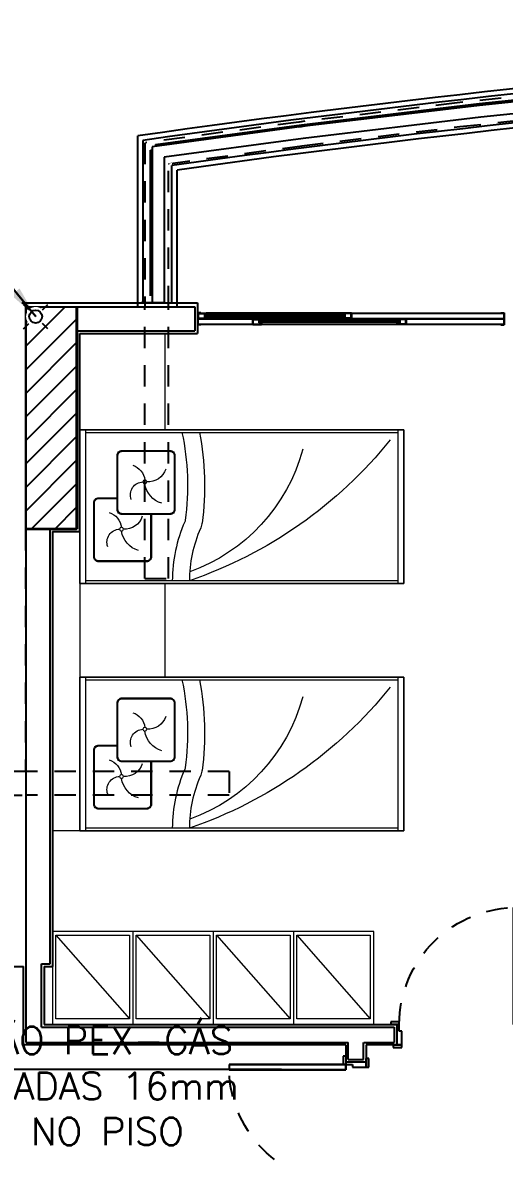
# Model space of a CAD drawing. Header units: millimetres. Extents: x 188.6 to 263.2, y 40.1 to 120.1.
# Drawn here: x 202.29 to 205.12, y 91.82 to 98.48 of the extents above; entities that cross this region are included whole.
import ezdxf

# ---------------------------------------------------------------- set-up
doc = ezdxf.new("R2010")
doc.units = ezdxf.units.MM
doc.set_wipeout_variables(frame=1)
doc.linetypes.add('_XREF_APTOS 603 E 604$0$HIDDEN2', pattern=[0.1875, 0.125, -0.0625])
doc.linetypes.add('HIDDEN2', pattern=[0.1875, 0.125, -0.0625])
for name, color, linetype in [('_XREF_APTOS 603 E 604$0$A-MC-ALVENARIA', 8, 'Continuous'), ('_XREF_APTOS 603 E 604$0$L-MC-LAYOUT MOLHADO', 8, 'Continuous'), ('_XREF_APTOS 603 E 604$0$R-MC-REBOCO', 8, 'Continuous'), ('_XREF_APTOS 603 E 604$0$V-MC-VISTA2', 8, 'Continuous'), ('_XREF_APTOS 603 E 604$0$V-MC-VISTA3', 8, 'Continuous'), ('_XREF_APTOS 603 E 604$0$XREF-TIPO$0$E-MC-ESQUADRIAS', 8, 'Continuous'), ('_XREF_APTOS 603 E 604$0$XREF-TIPO$0$P-MC-PILAR', 8, 'Continuous'), ('ARQ', 8, 'Continuous'), ('ESTR-PILARES', 11, 'Continuous'), ('ESTR-VIGAS', 11, 'HIDDEN2'), ('ESTRUTURA', 7, 'Continuous'), ('GAS-TEXTO', 7, 'Continuous'), ('NORMO-AF', 2, 'Continuous'), ('SPDA-COL', 7, 'Continuous'), ('SPDA-D', 164, 'Continuous')]:
    doc.layers.add(name, color=color, linetype=linetype)
doc.layers.add('_XREF_APTOS 603 E 604$0$L-MC-LAYOUT', color=8, linetype='Continuous', lineweight=5)
doc.styles.add('60-75', font='romans.shx', dxfattribs={"height": 0.12})
doc.dimstyles.new('BOLAS75', dxfattribs={"dimtxt": 0.12, "dimasz": 0.075, "dimexe": 0.18, "dimexo": 0.06, "dimgap": 0.08, "dimtad": 0, "dimzin": 4, "dimdsep": 46, "dimtxsty": '60-75', "dimblk": 'ORIGIN', "dimcen": 0.09, "dimse1": 1, "dimse2": 1, "dimclrd": 244, "dimclrt": 7, "dimadec": 0, "dimazin": 0, "dimtfac": 1.8, "dimtix": 1, "dimtmove": 2, "dimatfit": 3, "dimldrblk": 'ORIGIN', "dimfxl": 0.18, "dimtvp": 2, "dimtolj": 1, "dimtzin": 4, "dimarcsym": 0})
doc.dimstyles.new('IND75', dxfattribs={"dimtxt": 0.15, "dimasz": 0.1875, "dimexe": 0.15, "dimexo": 0, "dimgap": 0.1, "dimtad": 1, "dimzin": 10, "dimdsep": 46, "dimtxsty": '60-75', "dimcen": 0, "dimclrd": 256, "dimclre": 1, "dimclrt": 256, "dimadec": 0, "dimazin": 0, "dimtfac": 1, "dimtix": 1, "dimtmove": 2, "dimatfit": 3, "dimfxl": 0.15, "dimtolj": 1, "dimtzin": 6, "dimarcsym": 0})

# ---------------------------------------------------------------- blocks, each defined once
blk = doc.blocks.new('COBERTURA_29-09-2016')
at = {"layer": 'ESTR-PILARES', "linetype": 'Continuous'}
for p, q in [((-4.37, 10.1988), (-4.1388, 10.43)), ((-4.37, 10.3367), (-4.2767, 10.43)), ((-4.37, 10.0609), (-4.07, 10.3609)), ((-4.37, 9.9231), (-4.07, 10.2231)), ((-4.37, 9.7852), (-4.07, 10.0852)), ((-4.37, 9.6473), (-4.07, 9.9473)), ((-4.37, 9.5094), (-4.07, 9.8094)), ((-4.22, 9.78), (-4.22, 9.78)), ((-4.37, 9.3715), (-4.07, 9.6715)), ((-4.37, 9.2336), (-4.07, 9.5336)), ((-4.3357, 9.13), (-4.07, 9.3957)), ((-4.1978, 9.13), (-4.07, 9.2579))]:
    blk.add_line(p, q, dxfattribs=at)
blk.add_lwpolyline([(-4.37, 9.13), (-4.07, 9.13), (-4.07, 10.43), (-4.37, 10.43), (-4.37, 9.13)], dxfattribs=at)
at = {"layer": 'ESTR-VIGAS'}
for p, q in [((-3.67, 8.84), (-3.53, 8.84)), ((-3.175, 7.71), (-3.175, 7.57))]:
    blk.add_line(p, q, dxfattribs=at)
for points in [[(-0.9082, 11.7262), (-1.8367, 11.6274)], [(-1.8377, 11.6273), (-2.7648, 11.5153)], [(-1.8367, 11.6274), (-1.8377, 11.6273)], [(-1.8219, 11.4882), (-0.8934, 11.587)], [(-2.7657, 11.5152), (-3.67, 11.393)], [(-2.7648, 11.5153), (-2.7657, 11.5152)], [(-2.748, 11.3763), (-1.8209, 11.4883)], [(-1.8219, 11.4882), (-1.8209, 11.4883)], [(-3.67, 11.393), (-3.67, 10.43)], [(-3.53, 11.2707), (-2.747, 11.3765)], [(-2.748, 11.3763), (-2.747, 11.3765)], [(-3.53, 10.43), (-3.53, 11.2707)], [(-3.67, 10.43), (-4.07, 10.43)], [(-3.67, 8.84), (-3.67, 10.43)], [(-3.53, 8.84), (-3.53, 10.43)], [(-4.37, 9.13), (-4.37, 7.71)], [(-4.37, 7.71), (-7.42, 7.71)], [(-3.175, 7.71), (-4.37, 7.71)], [(-6.54, 7.57), (-4.37, 7.57)], [(-3.175, 7.57), (-4.37, 7.57)]]:
    blk.add_lwpolyline(points, dxfattribs=at)
blk = doc.blocks.new('_XREF_APTOS 603 E 604$0$A$C24B42F3D')
at = {"layer": '_XREF_APTOS 603 E 604$0$L-MC-LAYOUT', "color": 252}
for p, q in [((0, 0.9), (0.04, 0.9)), ((0, 0), (0, 0.897)), ((0.003, 0.9), (1.9, 0.9)), ((0.035, 0.9), (0.035, 0)), ((1.865, 0.885), (0.035, 0.885)), ((1.865, 0), (1.865, 0.9)), ((1.9, 0.9), (1.9, 0)), ((0.035, 0.015), (1.865, 0.015)), ((1.9, 0), (0, 0))]:
    blk.add_line(p, q, dxfattribs=at)
blk.add_lwpolyline([(1.9, 0.9), (0, 0.9), (0, 0), (1.9, 0)], close=True, dxfattribs=at)
for points in [[(1.199, 0.885, 0.083892), (1.1832, 0.3533, 0.035426), (1.1841, 0.3491), (1.1906, 0.3263, 0.034421), (1.192, 0.3224, -0.103963), (1.2575, 0.0147)], [(1.3011, 0.885, 0.086878), (1.2819, 0.3692, 0.069779), (1.2842, 0.3612, -0.103427), (1.3575, 0.015)], [(1.4796, 0.4035), (1.4796, 0.1566, 0.414214), (1.5096, 0.1266), (1.7887, 0.1266, 0.414214), (1.8187, 0.1566), (1.8187, 0.4722, 0.414214), (1.7887, 0.5022), (1.6813, 0.5022)], [(1.4846, 0.4035), (1.4846, 0.1566, 0.414214), (1.5096, 0.1316), (1.7887, 0.1316, 0.414214), (1.8137, 0.1566), (1.8137, 0.4722, 0.414214), (1.7887, 0.4972), (1.6813, 0.4972)]]:
    blk.add_lwpolyline(points, format="xyb", dxfattribs=at)
for points in [[(1.6813, 0.4335), (1.6813, 0.7491, 0.414214), (1.6513, 0.7791), (1.3722, 0.7791, 0.414214), (1.3422, 0.7491), (1.3422, 0.4335, 0.414214), (1.3722, 0.4035), (1.6513, 0.4035, 0.414214)], [(1.6763, 0.4335), (1.6763, 0.7491, 0.414214), (1.6513, 0.7741), (1.3722, 0.7741, 0.414214), (1.3472, 0.7491), (1.3472, 0.4335, 0.414214), (1.3722, 0.4085), (1.6513, 0.4085, 0.414214)]]:
    blk.add_lwpolyline(points, format="xyb", close=True, dxfattribs=at)
for centre in [(1.5186, 0.5951), (1.656, 0.3181)]:
    blk.add_circle(centre, 0.0111, dxfattribs=at)
for centre, radius, start, end in [((0.003, 0.897), 0.003, 90, 180), ((2.1006, 2.4713), 2.5969, 218.8764, 251.05656), ((1.6113, 1.061), 1.0552, 195.11215, 250.29448), ((1.4995, 0.703), 0.1082, 197.75439, 274.23379), ((1.6232, 0.592), 0.1056, 108.42699, 172.29432), ((1.3781, 0.6055), 0.1421, 286.57026, 351.28862), ((1.5268, 0.5182), 0.0769, 339.85374, 87.85581), ((1.7606, 0.3151), 0.1056, 108.42699, 172.29432), ((1.6369, 0.4261), 0.1082, 197.75439, 274.23379), ((1.5155, 0.3286), 0.1421, 286.57026, 351.28862), ((1.6642, 0.2413), 0.0769, 339.85374, 87.85581)]:
    blk.add_arc(centre, radius, start, end, dxfattribs=at)
blk = doc.blocks.new('_XREF_APTOS 603 E 604$0$A$C433F3541')
at = {"layer": 'ARQ'}
for p, q in [((0.05, 0.135), (0.05, 0.82)), ((0.05, 0.82), (0.05, 0.135)), ((0.05, 0.82), (0.08, 0.82)), ((0.08, 0.82), (0.08, 0.135)), ((0.08, 0.135), (0.08, 0.82)), ((0, 0.15), (0.05, 0.15)), ((0, 0.135), (0, 0.15)), ((0, 0.135), (0.05, 0.135)), ((0.035, 0.015), (0.035, 0.135)), ((0.05, 0.14), (0.05, 0.095)), ((0.08, 0.135), (0.05, 0.135)), ((0.05, 0.135), (0.08, 0.135)), ((0.75, 0.15), (0.8, 0.15)), ((0.75, 0.135), (0.75, 0.15)), ((0.75, 0.095), (0.75, 0.14)), ((0.765, 0.135), (0.75, 0.135)), ((0.75, 0.135), (0.8, 0.135)), ((0.765, 0.135), (0.765, 0.015)), ((0.8, 0.15), (0.8, 0.135)), ((0.05, 0.095), (0.065, 0.095)), ((0.065, 0.095), (0.065, 0.015)), ((0.735, 0.095), (0.75, 0.095)), ((0.735, 0.015), (0.735, 0.095)), ((0.015, 0), (0.015, 0.015)), ((0.065, 0.015), (0.015, 0.015)), ((0.065, 0), (0.015, 0)), ((0.035, 0.015), (0.065, 0.015)), ((0.065, 0.015), (0.065, 0)), ((0.735, 0), (0.735, 0.015)), ((0.735, 0.015), (0.775, 0.015)), ((0.785, 0.015), (0.735, 0.015)), ((0.785, 0), (0.735, 0)), ((0.785, 0.015), (0.785, 0))]:
    blk.add_line(p, q, dxfattribs=at)
at = {"layer": 'ARQ', "color": 8, "linetype": '_XREF_APTOS 603 E 604$0$HIDDEN2'}
blk.add_arc((0.0627, 0.1328), 0.6873, 0.18482, 91.0562, dxfattribs=at)
blk = doc.blocks.new('A$C0BE265FA')
at = {"layer": '_XREF_APTOS 603 E 604$0$A-MC-ALVENARIA'}
for p, q in [((-9.01, 4.6054), (-9.01, 8.9152)), ((-9.01, 8.9151), (-8.02, 8.9151)), ((-8.71, 8.7751), (-8.02, 8.7751)), ((-8.87, 5.0652), (-8.87, 7.6151)), ((-8.92, 5.0652), (-8.87, 5.0652)), ((-8.92, 4.6951), (-8.92, 5.0652)), ((-8.9051, 5.0502), (-8.855, 5.0502)), ((-8.92, 4.6951), (-6.851, 4.6951)), ((-6.851, 4.6951), (-6.851, 4.6054)), ((-9.01, 4.6054), (-7.12, 4.6054)), ((-7.12, 4.5051), (-7.12, 4.6054)), ((-7.03, 4.5051), (-7.03, 4.6054)), ((-7.0293, 4.6054), (-6.851, 4.6054)), ((-7.12, 4.5051), (-7.03, 4.5051))]:
    blk.add_line(p, q, dxfattribs=at)
at = {"layer": '_XREF_APTOS 603 E 604$0$L-MC-LAYOUT'}
for p, q in [((-8.855, 5.2555), (-8.855, 4.7101)), ((-6.9709, 5.2555), (-8.855, 5.2555)), ((-8.835, 5.2329), (-8.404, 4.7429)), ((-8.384, 5.2555), (-8.384, 4.7101)), ((-8.364, 5.2329), (-7.933, 4.7429)), ((-7.913, 5.2555), (-7.913, 4.7101)), ((-7.893, 5.2329), (-7.4619, 4.7429)), ((-7.4419, 5.2555), (-7.4419, 4.7101)), ((-7.4219, 5.2329), (-6.9909, 4.7429)), ((-6.9709, 4.7101), (-6.9709, 5.2555))]:
    blk.add_line(p, q, dxfattribs=at)
for points in [[(-8.6951, 8.1952), (-8.1951, 8.1952), (-8.195, 8.7601), (-8.695, 8.7601)], [(-8.855, 7.6001), (-8.695, 7.6001), (-8.695, 5.8453), (-8.855, 5.8453)], [(-8.6951, 6.7453), (-8.1951, 6.7453), (-8.195, 7.2952), (-8.695, 7.2952)], [(-8.835, 5.2329), (-8.404, 5.2329), (-8.404, 4.7429), (-8.835, 4.7429)], [(-8.364, 5.2329), (-7.933, 5.2329), (-7.933, 4.7429), (-8.364, 4.7429)], [(-7.893, 5.2329), (-7.4619, 5.2329), (-7.4619, 4.7429), (-7.893, 4.7429)], [(-7.4219, 5.2329), (-6.9909, 5.2329), (-6.9909, 4.7429), (-7.4219, 4.7429)]]:
    blk.add_lwpolyline(points, close=True, dxfattribs=at)
at = {"layer": '_XREF_APTOS 603 E 604$0$L-MC-LAYOUT MOLHADO'}
for p, q in [((-8.355, 8.9151), (-8.355, 9.9175)), ((-8.125, 8.9151), (-8.125, 9.7177))]:
    blk.add_line(p, q, dxfattribs=at)
at = {"layer": '_XREF_APTOS 603 E 604$0$R-MC-REBOCO'}
for p, q in [((-9.035, 8.9401), (-8.005, 8.9401)), ((-8.695, 8.7601), (-8.005, 8.7601)), ((-8.695, 7.6001), (-8.695, 8.7601)), ((-8.855, 7.6001), (-8.695, 7.6001)), ((-8.855, 7.6001), (-8.855, 5.0502)), ((-10.035, 5.0501), (-9.025, 5.0501)), ((-9.025, 4.5901), (-9.025, 5.0501)), ((-8.9051, 5.0502), (-8.9051, 4.7101)), ((-8.9051, 4.7101), (-6.836, 4.7101)), ((-7.135, 4.5901), (-9.025, 4.5901)), ((-7.135, 4.5901), (-7.135, 4.4451)), ((-6.836, 4.5901), (-7.015, 4.5901)), ((-7.015, 4.5901), (-7.015, 4.4901))]:
    blk.add_line(p, q, dxfattribs=at)
at = {"layer": '_XREF_APTOS 603 E 604$0$XREF-TIPO$0$E-MC-ESQUADRIAS'}
for p, q in [((-6.8372, 8.8332), (-6.8372, 8.8317)), ((-6.8372, 8.8317), (-6.8207, 8.8317)), ((-6.8372, 8.8232), (-6.8372, 8.8247)), ((-6.8372, 8.8247), (-6.8207, 8.8247)), ((-6.8327, 8.8332), (-6.8327, 8.8381)), ((-6.8327, 8.8232), (-6.8327, 8.8182)), ((-6.7802, 8.8432), (-6.8322, 8.8432)), ((-6.8322, 8.8432), (-6.8322, 8.8332)), ((-6.8322, 8.8332), (-6.8202, 8.8332)), ((-6.8322, 8.8327), (-6.8207, 8.8327)), ((-6.8322, 8.8237), (-6.8207, 8.8237)), ((-6.8322, 8.8232), (-6.8202, 8.8232)), ((-6.8322, 8.8232), (-6.8322, 8.8132)), ((-6.7802, 8.8132), (-6.8322, 8.8132)), ((-6.8302, 8.8412), (-6.8302, 8.8352)), ((-6.8222, 8.8412), (-6.8302, 8.8412)), ((-6.8302, 8.8352), (-6.8222, 8.8352)), ((-6.8302, 8.8212), (-6.8302, 8.8152)), ((-6.8302, 8.8212), (-6.8182, 8.8212)), ((-6.7822, 8.8152), (-6.8302, 8.8152)), ((-6.8222, 8.8412), (-6.8222, 8.8352)), ((-6.8202, 8.8432), (-6.8202, 8.8332)), ((-6.8202, 8.8332), (-6.8202, 8.8232)), ((-6.8182, 8.8412), (-6.8182, 8.8212)), ((-6.7822, 8.8412), (-6.8182, 8.8412)), ((-6.7822, 8.8152), (-6.7822, 8.8412)), ((-6.7822, 8.8132), (-6.7822, 8.8132)), ((-6.7802, 8.8432), (-6.7802, 8.8132))]:
    blk.add_line(p, q, dxfattribs=at)
for centre, radius, start, end in [((-6.8322, 8.8332), 0.005, 95.73917, 180), ((-6.8322, 8.8232), 0.005, 180, 264.26083), ((-6.8322, 8.8332), 0.0005, 180, 270), ((-6.8322, 8.8232), 0.0005, 90, 180), ((-6.8207, 8.8322), 0.0005, 270, 90), ((-6.8207, 8.8242), 0.0005, 270, 90)]:
    blk.add_arc(centre, radius, start, end, dxfattribs=at)
at = {"layer": '_XREF_APTOS 603 E 604$0$XREF-TIPO$0$P-MC-PILAR'}
blk.add_lwpolyline([(-8.71, 7.6151), (-9.01, 7.6151), (-9.01, 8.9151), (-8.71, 8.9151)], close=True, dxfattribs=at)
at = {"layer": 'ARQ'}
for p, q in [((-8.005, 8.9401), (-8.005, 8.7601)), ((-8.02, 8.9151), (-8.02, 8.7751)), ((-7.985, 8.8812), (-8.005, 8.8812)), ((-8.005, 8.8812), (-8.005, 8.8102)), ((-8.003, 8.8792), (-8.003, 8.8122)), ((-8.003, 8.8792), (-7.985, 8.8792)), ((-8.0018, 8.8782), (-7.9498, 8.8782)), ((-8.0018, 8.8782), (-8.0018, 8.8482)), ((-7.9998, 8.8762), (-7.9638, 8.8762)), ((-7.9998, 8.8502), (-7.9998, 8.8762)), ((-7.985, 8.8812), (-7.985, 8.8792)), ((-7.9638, 8.8762), (-7.9638, 8.8562)), ((-7.9618, 8.8782), (-7.9618, 8.8682)), ((-7.9498, 8.8682), (-7.9618, 8.8682)), ((-7.9618, 8.8682), (-7.9618, 8.8582)), ((-7.1418, 8.8662), (-7.9618, 8.8662)), ((-7.1418, 8.8602), (-7.9618, 8.8602)), ((-7.9498, 8.8677), (-7.9613, 8.8677)), ((-7.9448, 8.8667), (-7.9613, 8.8667)), ((-7.9448, 8.8597), (-7.9613, 8.8597)), ((-7.9498, 8.8587), (-7.9613, 8.8587)), ((-7.9598, 8.8762), (-7.9598, 8.8702)), ((-7.9598, 8.8762), (-7.9518, 8.8762)), ((-7.9518, 8.8702), (-7.9598, 8.8702)), ((-7.1038, 8.8782), (-7.9548, 8.8782)), ((-7.9518, 8.8762), (-7.9518, 8.8702)), ((-7.9498, 8.8782), (-7.9498, 8.8682)), ((-7.9493, 8.8682), (-7.9493, 8.8731)), ((-7.9448, 8.8682), (-7.9448, 8.8667)), ((-7.9448, 8.8582), (-7.9448, 8.8597)), ((-7.1588, 8.8682), (-7.1588, 8.8667)), ((-7.1588, 8.8667), (-7.1423, 8.8667)), ((-7.1588, 8.8582), (-7.1588, 8.8597)), ((-7.1588, 8.8597), (-7.1423, 8.8597)), ((-7.1543, 8.8682), (-7.1543, 8.8731)), ((-7.1018, 8.8782), (-7.1538, 8.8782)), ((-7.1538, 8.8782), (-7.1538, 8.8682)), ((-7.1538, 8.8682), (-7.1418, 8.8682)), ((-7.1538, 8.8677), (-7.1423, 8.8677)), ((-7.1538, 8.8587), (-7.1423, 8.8587)), ((-7.1518, 8.8762), (-7.1518, 8.8702)), ((-7.1438, 8.8762), (-7.1518, 8.8762)), ((-7.1518, 8.8702), (-7.1438, 8.8702)), ((-7.1438, 8.8762), (-7.1438, 8.8702)), ((-7.1418, 8.8782), (-7.1418, 8.8682)), ((-7.1418, 8.8682), (-7.1418, 8.8582)), ((-7.1398, 8.8762), (-7.1398, 8.8562)), ((-7.1038, 8.8762), (-7.1398, 8.8762)), ((-7.1038, 8.8502), (-7.1038, 8.8762)), ((-7.1018, 8.8782), (-6.207, 8.8782)), ((-7.1018, 8.8782), (-7.1018, 8.8482)), ((-6.225, 8.8812), (-6.225, 8.8792)), ((-6.225, 8.8812), (-6.205, 8.8812)), ((-6.207, 8.8792), (-6.225, 8.8792)), ((-6.207, 8.8792), (-6.207, 8.8122)), ((-6.205, 8.8812), (-6.205, 8.8102)), ((-7.985, 8.8102), (-8.0048, 8.8102)), ((-6.207, 8.8432), (-8.003, 8.8432)), ((-6.207, 8.8132), (-8.003, 8.8132)), ((-8.0028, 8.8122), (-7.985, 8.8122)), ((-8.0018, 8.8482), (-7.9498, 8.8482)), ((-7.9998, 8.8502), (-7.9518, 8.8502)), ((-7.9998, 8.8482), (-7.9998, 8.8482)), ((-7.985, 8.8102), (-7.985, 8.8122)), ((-7.9518, 8.8562), (-7.9638, 8.8562)), ((-7.9498, 8.8582), (-7.9618, 8.8582)), ((-7.1018, 8.8482), (-7.9548, 8.8482)), ((-7.9518, 8.8562), (-7.9518, 8.8502)), ((-7.9498, 8.8582), (-7.9498, 8.8482)), ((-7.9493, 8.8582), (-7.9493, 8.8532)), ((-7.6802, 8.8432), (-7.6302, 8.8432)), ((-7.6802, 8.8302), (-7.6802, 8.8432)), ((-7.6802, 8.8152), (-7.6802, 8.8302)), ((-7.6802, 8.8302), (-7.6802, 8.8302)), ((-7.6802, 8.8132), (-7.6802, 8.8152)), ((-7.6802, 8.8152), (-7.6802, 8.8152)), ((-7.6802, 8.8132), (-7.6302, 8.8132)), ((-7.6782, 8.8412), (-7.6442, 8.8412)), ((-7.6782, 8.8322), (-7.6782, 8.8412)), ((-7.6782, 8.8152), (-7.6782, 8.8322)), ((-7.6782, 8.8322), (-7.6782, 8.8322)), ((-7.6782, 8.8152), (-7.6322, 8.8152)), ((-7.6442, 8.8412), (-7.6442, 8.8212)), ((-7.6322, 8.8212), (-7.6442, 8.8212)), ((-7.6422, 8.8432), (-7.6422, 8.8332)), ((-7.6422, 8.8332), (-7.6422, 8.8232)), ((-7.6302, 8.8332), (-7.6422, 8.8332)), ((-6.8202, 8.8312), (-7.6422, 8.8312)), ((-6.8202, 8.8252), (-7.6422, 8.8252)), ((-7.6302, 8.8232), (-7.6422, 8.8232)), ((-7.6302, 8.8327), (-7.6417, 8.8327)), ((-7.6252, 8.8317), (-7.6417, 8.8317)), ((-7.6252, 8.8247), (-7.6417, 8.8247)), ((-7.6302, 8.8237), (-7.6417, 8.8237)), ((-7.6402, 8.8412), (-7.6322, 8.8412)), ((-7.6402, 8.8412), (-7.6402, 8.8352)), ((-7.6322, 8.8352), (-7.6402, 8.8352)), ((-7.6322, 8.8412), (-7.6322, 8.8352)), ((-7.6322, 8.8212), (-7.6322, 8.8152)), ((-6.8322, 8.8432), (-7.6302, 8.8432)), ((-7.6302, 8.8432), (-7.6302, 8.8332)), ((-7.6302, 8.8232), (-7.6302, 8.8132)), ((-6.8322, 8.8132), (-7.6302, 8.8132)), ((-7.6297, 8.8332), (-7.6297, 8.8381)), ((-7.6297, 8.8232), (-7.6297, 8.8182)), ((-7.6252, 8.8332), (-7.6252, 8.8317)), ((-7.6252, 8.8232), (-7.6252, 8.8247)), ((-7.1543, 8.8582), (-7.1543, 8.8532)), ((-7.1538, 8.8582), (-7.1418, 8.8582)), ((-7.1538, 8.8582), (-7.1538, 8.8482)), ((-7.1018, 8.8482), (-7.1538, 8.8482)), ((-7.1518, 8.8562), (-7.1518, 8.8502)), ((-7.1518, 8.8562), (-7.1398, 8.8562)), ((-7.1038, 8.8502), (-7.1518, 8.8502)), ((-7.1038, 8.8482), (-7.1038, 8.8482)), ((-7.1018, 8.8482), (-6.207, 8.8482)), ((-6.225, 8.8102), (-6.225, 8.8122)), ((-6.207, 8.8122), (-6.225, 8.8122)), ((-6.225, 8.8102), (-6.205, 8.8102))]:
    blk.add_line(p, q, dxfattribs=at)
blk.add_lwpolyline([(-9.01, 8.9151), (-8.7143, 8.9151), (-8.7143, 7.6136), (-9.01, 7.6136)], close=True, dxfattribs=at)
for centre, radius, start, end in [((-7.9613, 8.8672), 0.0005, 90, 270), ((-7.9613, 8.8592), 0.0005, 90, 270), ((-7.9498, 8.8682), 0.0005, 270, 0), ((-7.9498, 8.8582), 0.0005, 0, 90), ((-7.9498, 8.8682), 0.005, 0, 84.26083), ((-7.1538, 8.8682), 0.005, 95.73917, 180), ((-7.1538, 8.8682), 0.0005, 180, 270), ((-7.1538, 8.8582), 0.0005, 90, 180), ((-7.1423, 8.8672), 0.0005, 270, 90), ((-7.1423, 8.8592), 0.0005, 270, 90), ((-7.9498, 8.8582), 0.005, 275.73917, 0), ((-7.6417, 8.8322), 0.0005, 90, 270), ((-7.6417, 8.8242), 0.0005, 90, 270), ((-7.6302, 8.8332), 0.0005, 270, 0), ((-7.6302, 8.8232), 0.0005, 0, 90), ((-7.6302, 8.8332), 0.005, 0, 84.26083), ((-7.6302, 8.8232), 0.005, 275.73917, 0), ((-7.1538, 8.8582), 0.005, 180, 264.26083)]:
    blk.add_arc(centre, radius, start, end, dxfattribs=at)
at = {"layer": '_XREF_APTOS 603 E 604$0$L-MC-LAYOUT', "xscale": -1}
for p in [(-6.795, 7.2952), (-6.795, 5.8453)]:
    blk.add_blockref('_XREF_APTOS 603 E 604$0$A$C24B42F3D', p, dxfattribs=at)
at = {"layer": '_XREF_APTOS 603 E 604$0$V-MC-VISTA2', "xscale": -1}
blk.add_blockref('_XREF_APTOS 603 E 604$0$A$C433F3541', (-6.071, 4.5751), dxfattribs=at)
at = {"layer": '_XREF_APTOS 603 E 604$0$V-MC-VISTA2', "xscale": -1, "rotation": 90}
blk.add_blockref('_XREF_APTOS 603 E 604$0$A$C433F3541', (-7, 4.5251), dxfattribs=at)
for points in [[(-6.3707, 10.0946), (-6.3707, 10.0944), (-6.3508, 10.0968)], [(-7.4132, 9.9694), (-7.4132, 9.9693), (-7.3934, 9.972)]]:
    blk.add_wipeout(points).dxf.layer = '_XREF_APTOS 603 E 604$0$L-MC-LAYOUT MOLHADO'
for points in [[(-6.3508, 10.0968), (-6.3309, 10.0989), (-6.331, 10.099)], [(-7.3934, 9.972), (-7.3735, 9.9744), (-7.3735, 9.9745)], [(-8.2002, 8.9402), (-8.2002, 9.7927), (-8.2702, 9.8539), (-8.2702, 8.9402)]]:
    blk.add_wipeout(points).dxf.layer = '_XREF_APTOS 603 E 604$0$L-MC-LAYOUT MOLHADO'
at = {"layer": '_XREF_APTOS 603 E 604$0$V-MC-VISTA3'}
blk.add_line((-8.195, 8.9401), (-8.335, 8.9401), dxfattribs=at)
blk.add_wipeout([(-8.2002, 9.7927), (-7.3845, 9.9025), (-7.3934, 9.972), (-8.2702, 9.8539)]).dxf.layer = '_XREF_APTOS 603 E 604$0$L-MC-LAYOUT MOLHADO'
at = {"layer": '_XREF_APTOS 603 E 604$0$L-MC-LAYOUT MOLHADO', "flags": 128}
blk.add_lwpolyline([(-8.2002, 9.7927), (-8.2002, 8.9402)], dxfattribs=at)
blk.add_wipeout([(-7.3845, 9.9025), (-6.3431, 10.0273), (-6.3508, 10.0968), (-7.3934, 9.972)]).dxf.layer = '_XREF_APTOS 603 E 604$0$L-MC-LAYOUT MOLHADO'
blk.add_wipeout([(-6.3431, 10.0273), (-5.2998, 10.1353), (-5.3064, 10.205), (-6.3508, 10.0968)]).dxf.layer = '_XREF_APTOS 603 E 604$0$L-MC-LAYOUT MOLHADO'
at = {"ltscale": 71134.93281}
blk.add_wipeout([(-7.3947, 9.9819), (-8.2517, 9.8665), (-8.2503, 9.8566), (-7.4132, 9.9693), (-7.4132, 9.9694), (-7.3934, 9.972)], dxfattribs=at).dxf.layer = '_XREF_APTOS 603 E 604$0$L-MC-LAYOUT MOLHADO'
for points in [[(-5.3074, 10.215), (-6.3519, 10.1068), (-6.3508, 10.0968), (-6.331, 10.099), (-6.3309, 10.0989), (-5.3263, 10.203), (-5.3263, 10.2031), (-5.3064, 10.205)], [(-8.2802, 9.8339), (-8.2802, 8.9802), (-8.2702, 8.9802), (-8.2702, 9.8339)]]:
    blk.add_wipeout(points).dxf.layer = '_XREF_APTOS 603 E 604$0$L-MC-LAYOUT MOLHADO'
at = {"layer": '_XREF_APTOS 603 E 604$0$L-MC-LAYOUT MOLHADO', "flags": 128}
for points in [[(-8.2517, 9.8665), (-8.2503, 9.8566)], [(-8.2802, 8.9802), (-8.2802, 9.8339)], [(-8.2802, 9.8339), (-8.2702, 9.8339)], [(-8.2702, 9.8539), (-8.2702, 8.9402)]]:
    blk.add_lwpolyline(points, dxfattribs=at)
blk.add_wipeout([(-6.352, 10.1068), (-7.3946, 9.9819), (-7.3934, 9.972), (-7.3735, 9.9745), (-7.3735, 9.9744), (-6.3707, 10.0944), (-6.3707, 10.0946), (-6.3508, 10.0968)]).dxf.layer = '_XREF_APTOS 603 E 604$0$L-MC-LAYOUT MOLHADO'
for points in [[(10.2379, 9.8457), (9.3612, 9.9646), (8.3188, 10.0903), (7.2745, 10.1995), (6.2286, 10.2919), (5.1813, 10.3677), (4.133, 10.4267), (3.0838, 10.4691), (2.0341, 10.4946), (0.9842, 10.5035), (-0.0658, 10.4956), (-1.1155, 10.4709), (-2.1647, 10.4295), (-3.2131, 10.3714), (-4.2604, 10.2966), (-5.3064, 10.205), (-6.3508, 10.0968), (-7.3934, 9.972), (-8.2702, 9.8539)], [(10.1679, 9.7845), (9.3523, 9.8951), (8.311, 10.0208), (7.2678, 10.1298), (6.223, 10.2221), (5.1768, 10.2978), (4.1296, 10.3568), (3.0816, 10.3991), (2.033, 10.4247), (0.9841, 10.4335), (-0.0647, 10.4256), (-1.1133, 10.401), (-2.1614, 10.3596), (-3.2087, 10.3015), (-4.2549, 10.2268), (-5.2998, 10.1353), (-6.3431, 10.0273), (-7.3845, 9.9025), (-8.2002, 9.7927)], [(-6.3519, 10.1068), (-5.3074, 10.215)], [(-7.3946, 9.9819), (-6.352, 10.1068)], [(-6.331, 10.099), (-6.3707, 10.0946)], [(-6.3707, 10.0946), (-6.3707, 10.0944)], [(-6.352, 10.1068), (-6.3508, 10.0968)], [(-6.3519, 10.1068), (-6.3508, 10.0968)], [(-6.3309, 10.0989), (-6.331, 10.099)], [(-8.2517, 9.8665), (-7.3947, 9.9819)], [(-7.3735, 9.9745), (-7.4132, 9.9694)], [(-7.4132, 9.9694), (-7.4132, 9.9693)], [(-7.3947, 9.9819), (-7.3934, 9.972)], [(-7.3946, 9.9819), (-7.3934, 9.972)], [(-7.3735, 9.9744), (-7.3735, 9.9745)]]:
    blk.add_lwpolyline(points, dxfattribs=at)
at = {"layer": '_XREF_APTOS 603 E 604$0$L-MC-LAYOUT MOLHADO'}
for radius, end in [(66.2129, 98.117039), (65.9829, 97.943814)]:
    blk.add_arc((0.994, -55.6321), radius, 90.004778, end, dxfattribs=at)
at = {"ltscale": 47910.444048}
blk.add_wipeout([(-8.31, 9.8936), (-8.325, 9.8915), (-8.31, 9.8785), (-8.31, 9.8785)], dxfattribs=at).dxf.layer = '_XREF_APTOS 603 E 604$0$L-MC-LAYOUT MOLHADO'
at = {"ltscale": 47226.897618}
blk.add_wipeout([(-8.17, 9.7568), (-8.17, 9.7568), (-8.155, 9.7438), (-8.155, 9.7589)], dxfattribs=at).dxf.layer = '_XREF_APTOS 603 E 604$0$L-MC-LAYOUT MOLHADO'
at = {"layer": '_XREF_APTOS 603 E 604$0$L-MC-LAYOUT MOLHADO'}
for radius, end in [(66.1829, 98.094507), (66.0129, 97.966476)]:
    blk.add_arc((0.994, -55.6321), radius, 90.004778, end, dxfattribs=at)
at = {"ltscale": 35928.219705}
blk.add_wipeout([(-8.325, 9.8763), (-8.31, 9.8785), (-8.325, 9.8915)], dxfattribs=at).dxf.layer = '_XREF_APTOS 603 E 604$0$L-MC-LAYOUT MOLHADO'
at = {"ltscale": 35402.325767}
blk.add_wipeout([(-8.17, 9.7568), (-8.17, 9.7417), (-8.155, 9.7438)], dxfattribs=at).dxf.layer = '_XREF_APTOS 603 E 604$0$L-MC-LAYOUT MOLHADO'
at = {"layer": '_XREF_APTOS 603 E 604$0$L-MC-LAYOUT MOLHADO', "flags": 128}
for points in [[(-8.325, 9.8915), (-8.325, 8.9401)], [(-8.155, 8.9401), (-8.155, 9.7438)]]:
    blk.add_lwpolyline(points, dxfattribs=at)
blk = doc.blocks.new('cap')
blk.add_wipeout([(0.0003, 0.075), (-0.0036, 0.0749), (-0.0076, 0.0746), (-0.0115, 0.0741), (-0.0153, 0.0734), (-0.0191, 0.0725), (-0.0229, 0.0714), (-0.0266, 0.0701), (-0.0302, 0.0686), (-0.0338, 0.067), (-0.0373, 0.0651), (-0.0406, 0.0631), (-0.0439, 0.0608), (-0.047, 0.0585), (-0.05, 0.0559), (-0.0528, 0.0532), (-0.0555, 0.0504), (-0.0581, 0.0474), (-0.0605, 0.0443), (-0.0627, 0.0411), (-0.0648, 0.0377), (-0.0667, 0.0343), (-0.0684, 0.0308), (-0.0699, 0.0271), (-0.0712, 0.0234), (-0.0724, 0.0197), (-0.0733, 0.0159), (-0.074, 0.012), (-0.0746, 0.0081), (-0.0749, 0.0042), (-0.075, 0.0003), (-0.0749, -0.0036), (-0.0746, -0.0076), (-0.0741, -0.0115), (-0.0734, -0.0153), (-0.0725, -0.0191), (-0.0714, -0.0229), (-0.0701, -0.0266), (-0.0686, -0.0302), (-0.067, -0.0338), (-0.0651, -0.0373), (-0.0631, -0.0406), (-0.0608, -0.0439), (-0.0585, -0.047), (-0.0559, -0.05), (-0.0532, -0.0528), (-0.0504, -0.0555), (-0.0474, -0.0581), (-0.0443, -0.0605), (-0.0411, -0.0627), (-0.0377, -0.0648), (-0.0343, -0.0667), (-0.0308, -0.0684), (-0.0271, -0.0699), (-0.0234, -0.0712), (-0.0197, -0.0724), (-0.0159, -0.0733), (-0.012, -0.074), (-0.0081, -0.0746), (-0.0042, -0.0749), (-0.0003, -0.075), (0.0036, -0.0749), (0.0076, -0.0746), (0.0115, -0.0741), (0.0153, -0.0734), (0.0191, -0.0725), (0.0229, -0.0714), (0.0266, -0.0701), (0.0302, -0.0686), (0.0338, -0.067), (0.0373, -0.0651), (0.0406, -0.0631), (0.0439, -0.0608), (0.047, -0.0585), (0.05, -0.0559), (0.0528, -0.0532), (0.0555, -0.0504), (0.0581, -0.0474), (0.0605, -0.0443), (0.0627, -0.0411), (0.0648, -0.0377), (0.0667, -0.0343), (0.0684, -0.0308), (0.0699, -0.0271), (0.0712, -0.0234), (0.0724, -0.0197), (0.0733, -0.0159), (0.074, -0.012), (0.0746, -0.0081), (0.0749, -0.0042), (0.075, -0.0003), (0.0749, 0.0036), (0.0746, 0.0076), (0.0741, 0.0115), (0.0734, 0.0153), (0.0725, 0.0191), (0.0714, 0.0229), (0.0701, 0.0266), (0.0686, 0.0302), (0.067, 0.0338), (0.0651, 0.0373), (0.0631, 0.0406), (0.0608, 0.0439), (0.0585, 0.047), (0.0559, 0.05), (0.0532, 0.0528), (0.0504, 0.0555), (0.0474, 0.0581), (0.0443, 0.0605), (0.0411, 0.0627), (0.0377, 0.0648), (0.0343, 0.0667), (0.0308, 0.0684), (0.0271, 0.0699), (0.0234, 0.0712), (0.0197, 0.0724), (0.0159, 0.0733), (0.012, 0.074), (0.0081, 0.0746), (0.0042, 0.0749)])
for p, q in [((-0.053, 0.053), (-0.0955, 0.0955)), ((0.053, 0.053), (0.0955, 0.0955)), ((-0.0955, -0.0955), (-0.053, -0.053)), ((0.0955, -0.0955), (0.053, -0.053))]:
    blk.add_line(p, q)
blk.add_circle((0, 0), 0.0504)
blk = doc.blocks.new('_Origin')
at = {"layer": 'NORMO-AF', "color": 0, "lineweight": -2}
blk.add_line((0, 0), (-1, 0), dxfattribs=at)
blk.add_circle((0, 0), 0.5, dxfattribs=at)

msp = doc.modelspace()

# ---------------------------------------------------------------- block references
at = {"layer": 'ESTRUTURA'}
msp.add_blockref('COBERTURA_29-09-2016', (206.677, 86.3784), dxfattribs=at)

# ---------------------------------------------------------------- next in the draw order: block references
at = {"layer": 'ARQ'}
msp.add_blockref('A$C0BE265FA', (211.3213, 87.8947), dxfattribs=at)

# ---------------------------------------------------------------- next in the draw order: block references
at = {"layer": 'SPDA-D', "xscale": 0.75, "yscale": 0.75, "zscale": 0.75}
msp.add_blockref('cap', (202.3674, 96.7535), dxfattribs=at)

# ---------------------------------------------------------------- next in the draw order: texts
at = {"layer": 'GAS-TEXTO', "insert": (201.2068, 92.5912), "char_height": 0.16, "width": 3.014298, "attachment_point": 1, "style": '60-75'}
msp.add_mtext('TUBULAÇÃO PEX-GÁS MULTICAMADAS 16mm EMBUTIDA NO PISO ', dxfattribs=at)

# ---------------------------------------------------------------- next in the draw order: leaders
at = {"layer": 'GAS-TEXTO'}
msp.add_leader([(198.4472, 92.5318), (201.1196, 92.3435), (203.8102, 92.3435)], dimstyle='BOLAS75', dxfattribs=at)

# ---------------------------------------------------------------- next in the draw order: leaders
at = {"layer": 'SPDA-COL'}
for points in [[(201.7601, 97.4943), (202.3674, 96.7535)], [(202.3674, 96.7535), (201.7601, 97.4943)]]:
    msp.add_leader(points, dimstyle='IND75', dxfattribs=at)

doc.saveas('drawing.dxf')
